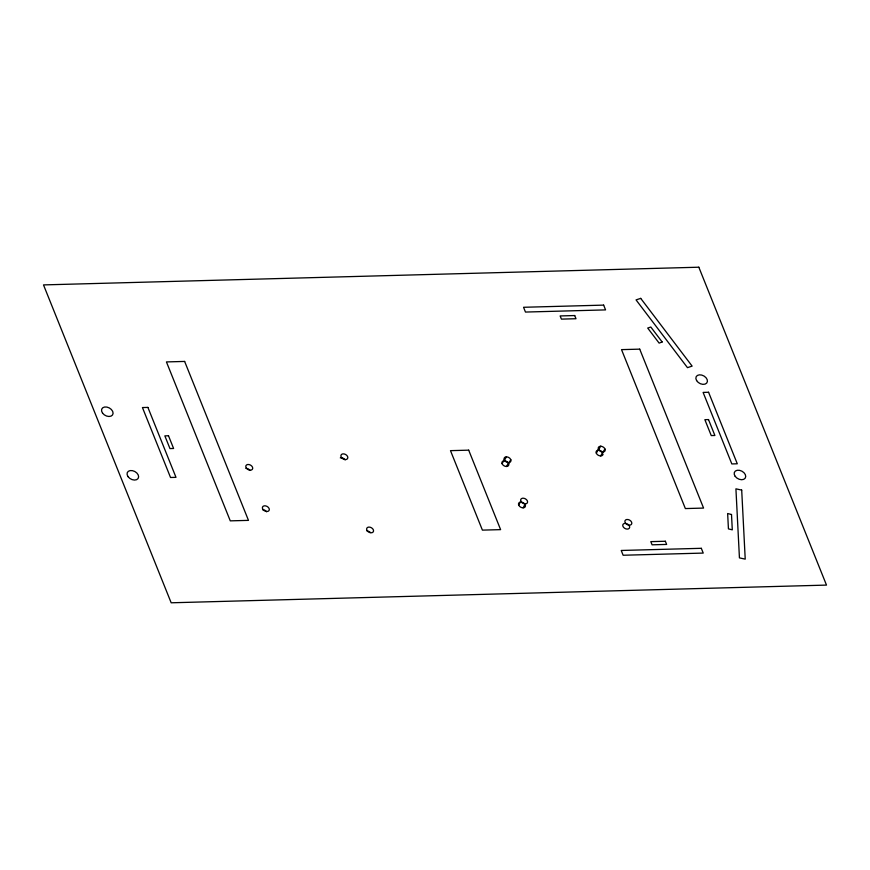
<?xml version="1.0" encoding="UTF-8"?>
<svg xmlns="http://www.w3.org/2000/svg" width="870" height="870" viewBox="0 0 870 870"><rect width="100%" height="100%" fill="white"/><g stroke="black" fill="none" stroke-linecap="round" stroke-linejoin="round"><path stroke-width="1.3" d="M502.099 463.71L504.23 459.806M506.362 456.859L504.23 460.763A3.697 2.556 28.6 0 1 508.83 464.754A3.697 2.556 28.6 0 1 503.61 465.537A3.697 2.556 28.6 0 1 503.425 460.882M506.525 466.483L508.656 462.579M508.656 463.536L510.788 459.632M518.705 505.035L520.836 501.131M523.131 507.808L525.262 503.904M596.331 453.139L598.462 449.224M598.44 450.214L600.572 446.299M600.713 455.891L602.845 451.976M604.954 449.05L602.638 452.53A3.697 2.556 28.6 0 0 598.799 450.192L597.951 450.236M603.051 454.01A3.697 2.556 28.6 0 1 601.203 455.869L600.354 455.902A3.697 2.556 28.6 0 1 596.515 453.564L596.189 452.824A3.697 2.556 28.6 0 1 597.211 450.464M625.062 523.381A3.697 2.556 28.6 0 1 629.662 527.361A3.697 2.556 28.6 0 1 624.442 528.144A3.697 2.556 28.6 0 1 624.258 523.501M525.252 504.861A3.697 2.556 28.6 0 1 523.403 507.797A3.697 2.556 28.6 0 1 518.955 505.535A3.697 2.556 28.6 0 1 520.021 502.207M520.825 502.088A3.697 2.556 28.6 0 1 524.849 504.121M340.3 457.892A3.697 2.556 28.6 0 1 345.118 459.838M245.971 468.375A3.697 2.556 28.6 0 1 249.994 470.409M262.577 509.7A3.697 2.556 28.6 0 1 266.59 511.734M367.064 530.994A3.697 2.556 28.6 0 1 370.413 532.538M662.146 341.964L659.134 343.117L647.704 328.055L650.814 327.033L662.146 341.964M640.711 298.366L636.046 299.9L687.474 367.651L692.129 366.118L640.711 298.366M600.931 446.288L600.082 446.321A3.697 2.556 28.6 0 0 598.321 448.909L598.636 449.659A3.697 2.556 28.6 0 0 602.486 451.998L603.334 451.954A3.697 2.556 28.6 0 0 605.096 449.366L604.77 448.626A3.697 2.556 28.6 0 0 600.931 446.288M698.827 267.21L43.5 284.903L171.172 602.79L826.5 585.097L698.827 267.21M603.649 305.12L523.555 307.284L525.469 312.058L605.563 309.894L603.649 305.12M574.711 315.549L560.149 315.94L561.422 319.116L575.994 318.724L574.711 315.549M184.636 361.431L166.431 361.92L230.278 520.858L248.472 520.369L184.636 361.431M639.722 349.142L621.528 349.631L685.364 508.569L703.569 508.08L639.722 349.142M147.9 407.41L142.441 407.551L170.531 477.489L175.99 477.347L147.9 407.41M708.571 392.261L703.112 392.413L731.833 463.938L737.292 463.786L708.571 392.261M708.506 419.579L704.863 419.677L711.247 435.576L714.89 435.478L708.506 419.579M168.497 435.772L164.854 435.87L169.965 448.583L173.598 448.485L168.497 435.772M468.691 450.16L450.486 450.649L482.404 530.124L500.609 529.634L468.691 450.16M665.365 541.249L650.803 541.64L652.076 544.816L666.637 544.424L665.365 541.249M701.318 548.307L621.223 550.471L623.137 555.245L703.232 553.081L701.318 548.307M741.697 490.093L735.922 488.831L739.435 557.887L745.22 559.138L741.697 490.093M731.507 514.507L727.646 513.528L728.429 528.873L732.29 529.852L731.507 514.507M625.476 523.153A3.697 2.556 28.6 0 0 631.468 524.295A3.697 2.556 28.6 0 0 628.086 519.542A3.697 2.556 28.6 0 0 625.476 523.153M504.643 460.545A3.697 2.556 28.6 0 0 510.636 461.676A3.697 2.556 28.6 0 0 507.253 456.935A3.697 2.556 28.6 0 0 504.643 460.545M521.239 501.87A3.697 2.556 28.6 0 0 527.242 503.001A3.697 2.556 28.6 0 0 523.849 498.26A3.697 2.556 28.6 0 0 521.239 501.87M341.475 457.533A3.697 2.556 28.6 0 0 347.478 458.707A3.697 2.556 28.6 0 0 344.128 453.944A3.697 2.556 28.6 0 0 341.475 457.533M367.075 530.548A3.697 2.556 28.6 0 0 373.089 532.059A3.697 2.556 28.6 0 0 370.098 527.209A3.697 2.556 28.6 0 0 367.075 530.548M262.979 509.483A3.697 2.556 28.6 0 0 268.982 510.614A3.697 2.556 28.6 0 0 265.589 505.872A3.697 2.556 28.6 0 0 262.979 509.483M246.384 468.158A3.697 2.556 28.6 0 0 252.387 469.289A3.697 2.556 28.6 0 0 248.994 464.547A3.697 2.556 28.6 0 0 246.384 468.158M696.609 380.592A6.166 4.263 28.6 0 0 706.636 383.148A6.166 4.263 28.6 0 0 701.688 375.057A6.166 4.263 28.6 0 0 696.609 380.592M735.172 476.336A6.166 4.263 28.6 0 0 745.166 478.228A6.166 4.263 28.6 0 0 739.511 470.322A6.166 4.263 28.6 0 0 735.172 476.336M102.529 413.098A6.166 4.263 28.6 0 0 112.524 414.979A6.166 4.263 28.6 0 0 106.879 407.073A6.166 4.263 28.6 0 0 102.529 413.098M128.064 476.673A6.166 4.263 28.6 0 0 138.058 478.565A6.166 4.263 28.6 0 0 132.414 470.648A6.166 4.263 28.6 0 0 128.064 476.673"/></g></svg>
